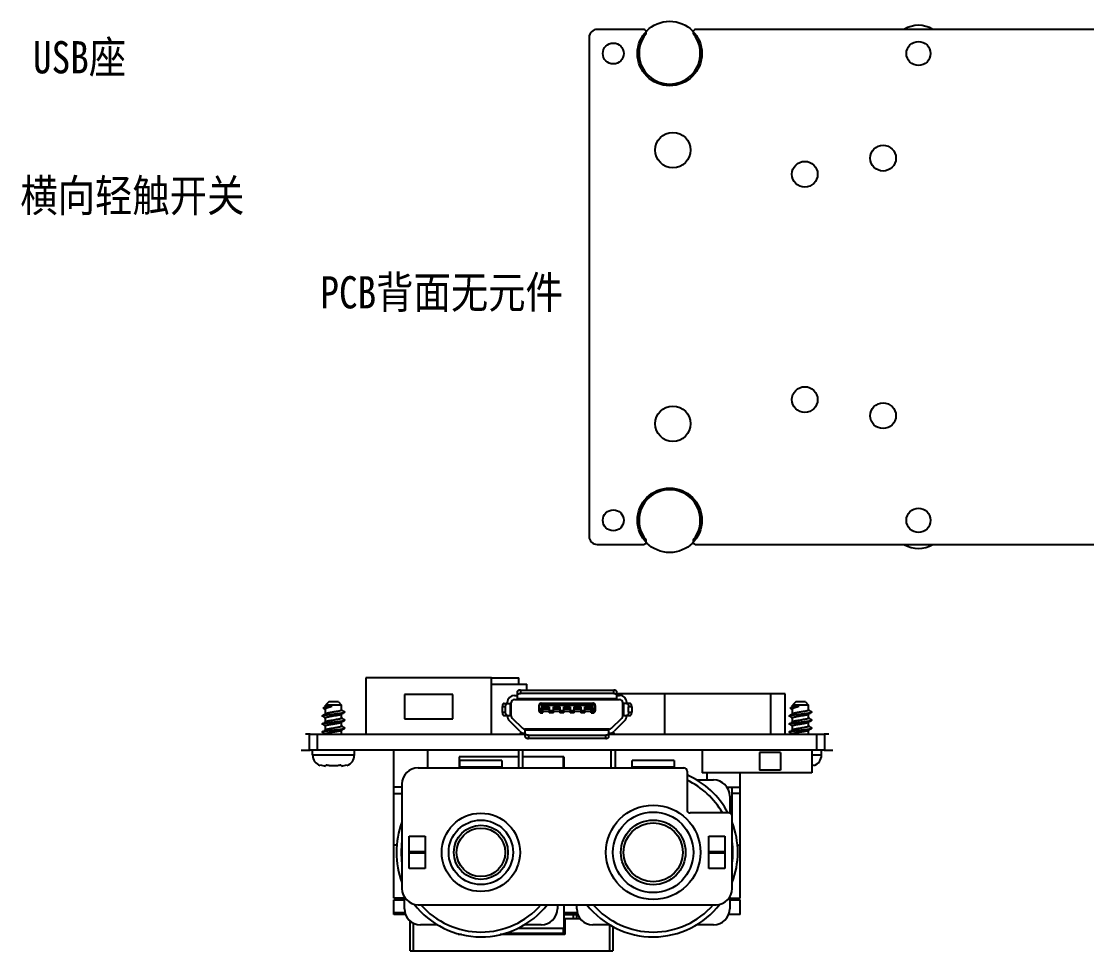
# Model space of a CAD drawing. Extents: x 0 to 297, y 0 to 210.
# Drawn here: x 167.8 to 233.9, y 109.7 to 167.4 of the extents above; entities that cross this region are included whole.
import ezdxf

# ---------------------------------------------------------------- set-up
doc = ezdxf.new("R2010")
doc.units = 0
doc.header["$LTSCALE"] = 16.335
doc.linetypes.add('HIDDEN', pattern=[0.2, 0.1, -0.1])
doc.layers.get('0').update_dxf_attribs({"linetype": 'CONTINUOUS'})
doc.layers.add('02___PRT_ALL_AXES', color=7, linetype='CONTINUOUS')
doc.layers.add('COOL', color=153, linetype='HIDDEN')
doc.styles.get("Standard").update_dxf_attribs({"font": 'txt', "width": 0.85})

msp = doc.modelspace()

# ---------------------------------------------------------------- linework, layer by layer
at = {"color": 7, "linetype": 'CONTINUOUS'}
for p, q in [((206.361, 166.94), (203.51, 166.94)), ((279.861, 166.94), (209.659, 166.94)), ((203.01, 166.44), (203.01, 135.44)), ((203.51, 134.94), (206.361, 134.94)), ((209.659, 134.94), (279.861, 134.94)), ((189.138, 126.664), (189.138, 123.164)), ((196.938, 126.664), (189.138, 126.664)), ((196.938, 123.164), (196.938, 126.664)), ((198.538, 125.769), (198.538, 125.314)), ((198.738, 125.889), (198.738, 125.689)), ((198.738, 125.889), (204.538, 125.889)), ((204.538, 125.689), (204.538, 125.889)), ((204.738, 125.314), (204.738, 125.769)), ((186.838, 125.164), (186.638, 124.964)), ((187.438, 125.164), (186.838, 125.164)), ((187.438, 125.164), (187.638, 124.964)), ((191.538, 125.614), (191.538, 124.114)), ((194.538, 125.614), (191.538, 125.614)), ((194.538, 124.114), (194.538, 125.614)), ((197.733, 125.064), (198.178, 125.064)), ((197.928, 125.064), (197.928, 125.114)), ((198.123, 124.314), (198.123, 125.064)), ((198.178, 124.298), (198.178, 125.114)), ((198.378, 125.564), (198.538, 125.564)), ((198.378, 125.314), (204.898, 125.314)), ((198.538, 125.374), (204.738, 125.374)), ((204.538, 125.689), (198.738, 125.689)), ((200.038, 125.079), (203.238, 125.079)), ((215.188, 125.664), (204.738, 125.664)), ((204.738, 125.564), (204.898, 125.564)), ((205.098, 124.298), (205.098, 125.114)), ((205.543, 125.064), (205.098, 125.064)), ((205.153, 125.064), (205.153, 124.314)), ((205.348, 125.064), (205.348, 125.114)), ((207.688, 125.664), (207.688, 123.164)), ((214.288, 123.164), (214.288, 125.664)), ((215.188, 123.164), (215.188, 125.664)), ((215.838, 125.164), (215.638, 124.964)), ((216.438, 125.164), (215.838, 125.164)), ((216.438, 125.164), (216.638, 124.964)), ((186.641, 124.858), (186.528, 124.793)), ((186.599, 124.389), (186.55, 124.36)), ((186.597, 124.716), (186.638, 124.69)), ((186.656, 124.423), (186.599, 124.389)), ((187.638, 124.964), (186.638, 124.964)), ((187.62, 124.399), (187.679, 124.434)), ((187.643, 124.659), (187.638, 124.662)), ((187.702, 124.624), (187.643, 124.659)), ((187.679, 124.434), (187.728, 124.463)), ((187.752, 124.594), (187.702, 124.624)), ((187.728, 124.463), (187.78, 124.494)), ((187.825, 124.552), (187.752, 124.594)), ((187.78, 124.494), (187.825, 124.521)), ((197.618, 124.864), (197.618, 124.514)), ((197.823, 124.864), (197.618, 124.864)), ((197.618, 124.514), (197.823, 124.514)), ((197.823, 124.514), (197.823, 124.864)), ((199.888, 124.929), (199.888, 124.629)), ((199.895, 124.929), (199.888, 124.929)), ((199.888, 124.629), (199.895, 124.629)), ((199.895, 124.929), (199.895, 124.629)), ((200.043, 124.979), (199.945, 124.979)), ((199.945, 124.579), (199.963, 124.579)), ((200.048, 124.824), (199.983, 124.716)), ((199.983, 124.629), (199.983, 124.716)), ((199.983, 124.629), (200.138, 124.629)), ((200.038, 124.479), (200.138, 124.479)), ((200.048, 124.824), (200.538, 124.824)), ((200.063, 124.824), (200.063, 124.929)), ((203.213, 124.929), (200.063, 124.929)), ((200.076, 124.758), (200.076, 124.629)), ((200.138, 124.758), (200.076, 124.758)), ((200.138, 124.479), (200.138, 124.758)), ((200.138, 124.724), (200.538, 124.724)), ((200.538, 124.574), (200.138, 124.574)), ((200.156, 124.929), (200.156, 124.854)), ((200.156, 124.854), (200.538, 124.854)), ((200.538, 124.854), (200.538, 124.479)), ((200.538, 124.629), (200.788, 124.629)), ((200.788, 124.479), (200.538, 124.479)), ((200.788, 124.479), (200.788, 124.854)), ((200.788, 124.854), (201.188, 124.854)), ((201.188, 124.824), (200.788, 124.824)), ((200.788, 124.724), (201.188, 124.724)), ((201.188, 124.574), (200.788, 124.574)), ((201.188, 124.854), (201.188, 124.479)), ((201.188, 124.629), (201.438, 124.629)), ((201.438, 124.479), (201.188, 124.479)), ((201.438, 124.479), (201.438, 124.854)), ((201.438, 124.854), (201.838, 124.854)), ((201.838, 124.824), (201.438, 124.824)), ((201.438, 124.724), (201.838, 124.724)), ((201.838, 124.574), (201.438, 124.574)), ((201.838, 124.854), (201.838, 124.479)), ((201.838, 124.629), (202.088, 124.629)), ((202.088, 124.479), (201.838, 124.479)), ((202.088, 124.479), (202.088, 124.854)), ((202.088, 124.854), (202.488, 124.854)), ((202.488, 124.824), (202.088, 124.824)), ((202.088, 124.724), (202.488, 124.724)), ((202.488, 124.574), (202.088, 124.574)), ((202.488, 124.854), (202.488, 124.479)), ((202.488, 124.629), (202.738, 124.629)), ((202.738, 124.479), (202.488, 124.479)), ((202.738, 124.479), (202.738, 124.854)), ((202.738, 124.854), (203.12, 124.854)), ((202.738, 124.824), (203.228, 124.824)), ((202.738, 124.724), (203.138, 124.724)), ((203.138, 124.574), (202.738, 124.574)), ((203.12, 124.854), (203.12, 124.929)), ((203.138, 124.479), (203.138, 124.758)), ((203.138, 124.758), (203.2, 124.758)), ((203.138, 124.629), (203.293, 124.629)), ((203.138, 124.479), (203.238, 124.479)), ((203.2, 124.629), (203.2, 124.758)), ((203.213, 124.929), (203.213, 124.824)), ((203.228, 124.824), (203.293, 124.716)), ((203.331, 124.979), (203.233, 124.979)), ((203.293, 124.716), (203.293, 124.629)), ((203.313, 124.579), (203.331, 124.579)), ((203.381, 124.629), (203.381, 124.929)), ((203.388, 124.929), (203.381, 124.929)), ((203.381, 124.629), (203.388, 124.629)), ((203.388, 124.929), (203.388, 124.629)), ((205.454, 124.514), (205.454, 124.864)), ((205.658, 124.864), (205.454, 124.864)), ((205.454, 124.514), (205.658, 124.514)), ((205.658, 124.864), (205.658, 124.514)), ((215.641, 124.858), (215.528, 124.793)), ((215.599, 124.389), (215.55, 124.36)), ((215.597, 124.716), (215.638, 124.69)), ((215.656, 124.423), (215.599, 124.389)), ((216.638, 124.964), (215.638, 124.964)), ((216.62, 124.399), (216.679, 124.434)), ((216.643, 124.659), (216.638, 124.662)), ((216.702, 124.624), (216.643, 124.659)), ((216.679, 124.434), (216.728, 124.463)), ((216.752, 124.594), (216.702, 124.624)), ((216.728, 124.463), (216.78, 124.494)), ((216.825, 124.552), (216.752, 124.594)), ((216.78, 124.494), (216.825, 124.521)), ((186.498, 124.329), (186.451, 124.302)), ((186.451, 124.271), (186.523, 124.228)), ((186.498, 123.829), (186.451, 123.802)), ((186.451, 123.771), (186.523, 123.728)), ((186.55, 124.36), (186.498, 124.329)), ((186.55, 123.86), (186.498, 123.829)), ((186.523, 124.228), (186.574, 124.198)), ((186.523, 123.728), (186.574, 123.698)), ((186.599, 123.889), (186.55, 123.86)), ((186.574, 124.198), (186.634, 124.163)), ((186.656, 123.923), (186.599, 123.889)), ((186.634, 124.163), (186.638, 124.16)), ((187.62, 123.899), (187.679, 123.934)), ((187.643, 124.159), (187.638, 124.162)), ((187.702, 124.124), (187.643, 124.159)), ((187.679, 123.934), (187.728, 123.963)), ((187.752, 124.094), (187.702, 124.124)), ((187.728, 123.963), (187.78, 123.994)), ((187.825, 124.052), (187.752, 124.094)), ((187.78, 123.994), (187.825, 124.021)), ((191.538, 124.114), (194.538, 124.114)), ((197.733, 124.314), (198.178, 124.314)), ((197.928, 124.298), (197.928, 124.314)), ((198.704, 123.344), (198.062, 123.978)), ((198.238, 124.156), (198.88, 123.522)), ((204.397, 123.522), (205.039, 124.156)), ((205.214, 123.978), (204.572, 123.344)), ((205.098, 124.314), (205.543, 124.314)), ((205.348, 124.314), (205.348, 124.298)), ((215.498, 124.329), (215.451, 124.302)), ((215.451, 124.271), (215.523, 124.228)), ((215.498, 123.829), (215.451, 123.802)), ((215.451, 123.771), (215.523, 123.728)), ((215.55, 124.36), (215.498, 124.329)), ((215.55, 123.86), (215.498, 123.829)), ((215.523, 124.228), (215.574, 124.198)), ((215.523, 123.728), (215.574, 123.698)), ((215.599, 123.889), (215.55, 123.86)), ((215.574, 124.198), (215.634, 124.163)), ((215.656, 123.923), (215.599, 123.889)), ((215.634, 124.163), (215.638, 124.16)), ((216.62, 123.899), (216.679, 123.934)), ((216.643, 124.159), (216.638, 124.162)), ((216.702, 124.124), (216.643, 124.159)), ((216.679, 123.934), (216.728, 123.963)), ((216.752, 124.094), (216.702, 124.124)), ((216.728, 123.963), (216.78, 123.994)), ((216.825, 124.052), (216.752, 124.094)), ((216.78, 123.994), (216.825, 124.021)), ((185.638, 122.164), (185.638, 123.164)), ((185.681, 123.164), (199.038, 123.164)), ((186.138, 122.164), (186.138, 123.164)), ((186.498, 123.329), (186.451, 123.302)), ((186.451, 123.271), (186.523, 123.228)), ((186.55, 123.36), (186.498, 123.329)), ((186.523, 123.228), (186.574, 123.198)), ((186.599, 123.389), (186.55, 123.36)), ((186.574, 123.698), (186.634, 123.663)), ((186.574, 123.198), (186.621, 123.17)), ((186.656, 123.423), (186.599, 123.389)), ((186.634, 123.663), (186.638, 123.66)), ((186.663, 123.427), (186.656, 123.423)), ((187.62, 123.399), (187.679, 123.434)), ((187.643, 123.659), (187.638, 123.662)), ((187.702, 123.624), (187.643, 123.659)), ((187.679, 123.434), (187.728, 123.463)), ((187.752, 123.594), (187.702, 123.624)), ((187.728, 123.463), (187.78, 123.494)), ((187.825, 123.552), (187.752, 123.594)), ((187.78, 123.494), (187.825, 123.521)), ((199.005, 123.196), (199.005, 123.214)), ((204.256, 123.464), (199.02, 123.464)), ((199.02, 123.214), (199.038, 123.214)), ((199.038, 123.009), (199.038, 123.464)), ((204.238, 123.404), (199.038, 123.404)), ((199.238, 123.089), (199.238, 122.889)), ((199.238, 123.089), (204.038, 123.089)), ((204.038, 122.889), (204.038, 123.089)), ((204.238, 123.009), (204.238, 123.464)), ((204.238, 123.214), (204.256, 123.214)), ((204.238, 123.164), (217.596, 123.164)), ((204.272, 123.214), (204.272, 123.196)), ((215.498, 123.329), (215.451, 123.302)), ((215.451, 123.271), (215.523, 123.228)), ((215.55, 123.36), (215.498, 123.329)), ((215.523, 123.228), (215.574, 123.198)), ((215.599, 123.389), (215.55, 123.36)), ((215.574, 123.698), (215.634, 123.663)), ((215.574, 123.198), (215.621, 123.17)), ((215.656, 123.423), (215.599, 123.389)), ((215.634, 123.663), (215.638, 123.66)), ((215.663, 123.427), (215.656, 123.423)), ((216.62, 123.399), (216.679, 123.434)), ((216.643, 123.659), (216.638, 123.662)), ((216.702, 123.624), (216.643, 123.659)), ((216.679, 123.434), (216.728, 123.463)), ((216.752, 123.594), (216.702, 123.624)), ((216.728, 123.463), (216.78, 123.494)), ((216.825, 123.552), (216.752, 123.594)), ((216.78, 123.494), (216.825, 123.521)), ((217.138, 122.164), (217.138, 123.164)), ((217.638, 122.164), (217.638, 123.164)), ((204.038, 122.889), (199.238, 122.889)), ((217.596, 122.164), (185.68, 122.164)), ((185.838, 121.864), (185.838, 122.164)), ((185.838, 121.864), (188.438, 121.864)), ((188.438, 121.864), (188.438, 122.164)), ((190.888, 112.964), (190.888, 122.164)), ((192.963, 122.164), (192.963, 121.064)), ((194.938, 121.754), (194.938, 121.064)), ((198.638, 121.754), (194.938, 121.754)), ((194.948, 121.744), (194.948, 121.064)), ((198.638, 121.744), (194.948, 121.744)), ((198.638, 121.064), (198.638, 122.164)), ((198.888, 121.064), (198.888, 122.164)), ((201.438, 121.754), (198.888, 121.754)), ((201.428, 121.744), (198.888, 121.744)), ((201.428, 121.064), (201.428, 121.744)), ((201.438, 121.754), (201.438, 121.064)), ((204.388, 121.064), (204.388, 122.164)), ((204.638, 121.064), (204.638, 122.164)), ((210.038, 122.164), (210.038, 120.764)), ((214.888, 122.014), (213.588, 122.014)), ((213.588, 122.014), (213.588, 120.914)), ((214.888, 122.014), (214.888, 120.914)), ((216.838, 122.164), (216.838, 120.764)), ((216.838, 121.864), (217.438, 121.864)), ((217.438, 121.864), (217.438, 122.164)), ((186.303, 121.205), (186.311, 121.261)), ((186.648, 121.171), (186.661, 121.261)), ((187.615, 121.261), (187.628, 121.171)), ((187.965, 121.261), (187.973, 121.205)), ((192.388, 121.064), (208.888, 121.064)), ((194.988, 121.064), (194.988, 121.514)), ((197.588, 121.514), (194.988, 121.514)), ((197.588, 121.114), (194.988, 121.114)), ((197.588, 121.514), (197.588, 121.064)), ((205.688, 121.064), (205.688, 121.514)), ((208.288, 121.514), (205.688, 121.514)), ((208.288, 121.114), (205.688, 121.114)), ((208.288, 121.514), (208.288, 121.064)), ((216.965, 121.261), (216.973, 121.205)), ((209.088, 120.864), (209.088, 118.464)), ((216.838, 120.764), (210.038, 120.764)), ((210.313, 120.764), (210.313, 120.314)), ((212.388, 112.964), (212.388, 120.764)), ((214.888, 120.914), (213.588, 120.914)), ((191.388, 119.864), (190.888, 119.864)), ((191.388, 120.064), (191.388, 113.564)), ((209.689, 120.314), (210.738, 120.314)), ((211.573, 119.864), (212.388, 119.864)), ((211.888, 113.564), (211.888, 119.864)), ((190.888, 119.464), (191.388, 119.464)), ((211.738, 119.314), (211.738, 118.258)), ((212.388, 119.464), (211.888, 119.464)), ((211.688, 118.264), (209.288, 118.264)), ((191.838, 114.814), (191.838, 116.814)), ((191.838, 116.814), (192.838, 116.814)), ((192.838, 116.814), (192.838, 114.814)), ((210.438, 116.814), (211.438, 116.814)), ((210.438, 114.814), (210.438, 116.814)), ((211.438, 116.814), (211.438, 114.814)), ((191.06, 116.264), (190.888, 116.264)), ((191.838, 115.861), (192.838, 115.861)), ((210.438, 115.861), (211.438, 115.861)), ((212.217, 116.264), (212.388, 116.264)), ((192.838, 115.768), (191.838, 115.768)), ((211.438, 115.768), (210.438, 115.768)), ((192.838, 114.814), (191.838, 114.814)), ((211.438, 114.814), (210.438, 114.814)), ((191.538, 112.964), (190.888, 112.964)), ((190.888, 111.964), (190.888, 112.864)), ((190.888, 112.864), (191.538, 112.864)), ((191.538, 112.314), (191.538, 113.039)), ((192.388, 112.564), (210.888, 112.564)), ((201.038, 112.564), (201.038, 112.314)), ((201.438, 112.564), (201.438, 111.095)), ((202.238, 112.314), (202.238, 112.564)), ((211.738, 113.039), (211.738, 112.314)), ((211.738, 112.964), (212.388, 112.964)), ((211.738, 112.864), (212.388, 112.864)), ((212.388, 111.964), (212.388, 112.864)), ((191.57, 112.064), (190.888, 112.064)), ((191.602, 111.964), (190.888, 111.964)), ((202.27, 112.064), (201.438, 112.064)), ((201.438, 111.964), (202.302, 111.964)), ((202.017, 111.964), (202.017, 111.704)), ((202.217, 111.964), (202.217, 111.704)), ((212.388, 111.964), (211.674, 111.964)), ((191.888, 109.705), (191.888, 111.555)), ((192.088, 111.422), (192.088, 109.705)), ((193.588, 111.314), (192.538, 111.314)), ((200.038, 111.314), (198.989, 111.314)), ((201.438, 111.704), (202.446, 111.704)), ((201.493, 111.704), (201.493, 110.704)), ((204.288, 111.314), (203.238, 111.314)), ((204.288, 109.705), (204.288, 111.314)), ((204.488, 111.2), (204.488, 109.705)), ((210.738, 111.314), (209.689, 111.314)), ((194.883, 110.704), (194.883, 110.758)), ((195.085, 110.704), (194.883, 110.704)), ((201.493, 110.704), (197.492, 110.704)), ((197.853, 110.804), (201.428, 110.804)), ((198.584, 111.095), (201.438, 111.095)), ((201.428, 110.804), (201.428, 111.095)), ((191.888, 109.705), (204.488, 109.705))]:
    msp.add_line(p, q, dxfattribs=at)
at = {"color": 5, "linetype": 'CONTINUOUS'}
for p, q in [((185.681, 123.164), (185.388, 123.164)), ((217.888, 123.164), (217.596, 123.164)), ((185.138, 122.164), (185.68, 122.164)), ((217.596, 122.164), (218.138, 122.164))]:
    msp.add_line(p, q, dxfattribs=at)
at = {"color": 7, "linetype": 'CONTINUOUS'}
for points in [[(186.526, 124.76), (186.571, 124.732), (186.597, 124.716)], [(215.526, 124.76), (215.571, 124.732), (215.597, 124.716)]]:
    msp.add_lwpolyline(points, dxfattribs=at)
at = {"color": 5, "linetype": 'CONTINUOUS'}
for centre in [(208.01, 165.44), (208.01, 136.44)]:
    msp.add_circle(centre, 2, dxfattribs=at)
at = {"color": 7, "linetype": 'CONTINUOUS'}
for centre, radius in [((204.51, 165.44), 0.65), ((223.46, 165.44), 0.75), ((208.21, 159.44), 1.1), ((221.26, 158.94), 0.8), ((216.4, 157.94), 0.8), ((216.4, 143.94), 0.8), ((221.26, 142.94), 0.8), ((208.21, 142.44), 1.1), ((204.51, 136.44), 0.65), ((223.46, 136.44), 0.75), ((206.988, 115.814), 2.933), ((196.288, 115.814), 2.433), ((196.288, 115.814), 2), ((206.988, 115.814), 2.5), ((206.988, 115.814), 2.009), ((196.288, 115.814), 1.682), ((196.288, 115.814), 1.509), ((206.988, 115.814), 1.836)]:
    msp.add_circle(centre, radius, dxfattribs=at)
for centre, radius, start, end in [((203.51, 166.44), 0.5, 90, 180), ((206.361, 166.74), 0.2, 321.75338, 90), ((209.659, 166.74), 0.2, 90, 218.24662), ((208.01, 165.44), 1.9, 141.75338, 38.24662), ((208.01, 136.44), 1.9, 321.75338, 218.24662), ((203.51, 135.44), 0.5, 180, 270), ((206.361, 135.14), 0.2, 270, 38.24662), ((209.659, 135.14), 0.2, 141.75338, 270), ((198.378, 125.114), 0.45, 90, 180), ((198.378, 125.114), 0.2, 90, 180), ((200.038, 124.929), 0.15, 90, 180), ((203.238, 124.929), 0.15, 0, 90), ((204.898, 125.114), 0.45, 0, 90), ((204.898, 125.114), 0.2, 0, 90), ((200.038, 124.629), 0.15, 180, 270), ((199.945, 124.629), 0.05, 180, 270), ((199.945, 124.929), 0.05, 93.41561, 152.10087), ((199.945, 124.93), 0.0496, 90.00303, 93.4339), ((203.238, 124.629), 0.15, 270, 360), ((203.331, 124.929), 0.05, 0, 90), ((203.331, 124.629), 0.0496, 270.00303, 273.4339), ((203.331, 124.629), 0.05, 273.41561, 332.10087), ((198.378, 124.298), 0.45, 180, 225.37944), ((198.378, 124.298), 0.2, 180, 225.37944), ((204.898, 124.298), 0.2, 314.62056, 360), ((204.898, 124.298), 0.45, 314.62056, 360), ((199.188, 122.914), 0.55, 137.80893, 152.95896), ((199.02, 123.664), 0.45, 225.37944, 270), ((199.02, 123.664), 0.2, 225.37943, 270), ((199.088, 123.014), 0.2, 104.47545, 131.384), ((204.188, 123.014), 0.2, 48.616, 75.52454), ((204.256, 123.664), 0.2, 270, 314.62057), ((204.256, 123.664), 0.45, 270, 314.62056), ((204.088, 122.914), 0.55, 27.04104, 42.19107), ((186.538, 121.864), 0.7, 180, 250.37047), ((187.738, 121.864), 0.7, 289.62953, 360), ((216.738, 121.864), 0.7, 289.62953, 360), ((192.388, 120.064), 1, 90, 180), ((208.888, 120.864), 0.2, 0, 90), ((206.988, 115.814), 5.25, 27.8299, 66.4188), ((206.988, 115.814), 4.95, 29.68498, 64.88188), ((210.738, 119.314), 1, 0, 90), ((209.288, 118.464), 0.2, 180, 270), ((211.688, 118.064), 0.2, 0, 90), ((196.288, 115.814), 5.25, 159.01299, 200.98701), ((206.988, 115.814), 5.25, 339.01299, 20.98701), ((196.288, 115.814), 4.95, 171.99957, 188.00043), ((206.988, 115.814), 4.95, 351.99957, 8.00043), ((192.388, 113.564), 1, 180, 270), ((210.888, 113.564), 1, 270, 360), ((196.288, 115.814), 5.25, 217.8349, 321.73428), ((196.288, 115.814), 4.95, 221.06389, 318.93612), ((206.988, 115.814), 5.25, 218.26572, 322.1651), ((206.988, 115.814), 4.95, 221.06389, 318.93612), ((192.538, 112.314), 1, 180, 270), ((200.038, 112.314), 1, 270, 360), ((203.238, 112.314), 1, 180, 270), ((210.738, 112.314), 1, 270, 360)]:
    msp.add_arc(centre, radius, start, end, dxfattribs=at)
at = {"color": 5, "linetype": 'CONTINUOUS'}
for centre, start, end in [((223.46, 165.44), 59.00383, 120.99617), ((223.46, 136.44), 239.00383, 300.99617)]:
    msp.add_arc(centre, 1.75, start, end, dxfattribs=at)
at = {"color": 7, "linetype": 'CONTINUOUS'}
for centre, major_axis, ratio, start_param, end_param in [((200.076, 124.691), (0.1, 0), 0.666667, 1.570796, 2.761086), ((200.156, 124.754), (0, 0.1), 1, 0.744609, 0.795399), ((200.156, 124.754), (0.1, 0), 1, 1.570796, 2.315406), ((203.12, 124.754), (0, 0.1), 1, -0.795399, 0), ((203.2, 124.691), (0.1, 0), 0.666667, 0.380506, 1.570796)]:
    msp.add_ellipse(centre, major_axis=major_axis, ratio=ratio, start_param=start_param, end_param=end_param, dxfattribs=at)
for points, knots in [([(198.738, 125.889), (198.713, 125.889), (198.663, 125.884), (198.607, 125.863), (198.572, 125.838), (198.553, 125.817), (198.541, 125.794), (198.538, 125.777), (198.538, 125.769)], [0, 0, 0, 0, 0.302859, 0.577479, 0.69853, 0.807674, 0.906819, 1, 1, 1, 1]), ([(204.738, 125.769), (204.738, 125.777), (204.735, 125.794), (204.723, 125.817), (204.704, 125.838), (204.669, 125.863), (204.613, 125.884), (204.564, 125.889), (204.538, 125.889)], [0, 0, 0, 0, 0.093181, 0.192326, 0.30147, 0.422521, 0.697141, 1, 1, 1, 1]), ([(197.733, 125.064), (197.726, 125.064), (197.71, 125.062), (197.688, 125.05), (197.668, 125.031), (197.644, 124.995), (197.624, 124.939), (197.618, 124.89), (197.618, 124.864)], [0, 0, 0, 0, 0.090663, 0.187859, 0.295933, 0.416831, 0.693436, 1, 1, 1, 1]), ([(197.823, 124.864), (197.823, 124.89), (197.828, 124.939), (197.848, 124.995), (197.872, 125.031), (197.892, 125.05), (197.914, 125.062), (197.93, 125.064), (197.938, 125.064)], [0, 0, 0, 0, 0.306564, 0.583169, 0.704067, 0.812141, 0.909337, 1, 1, 1, 1]), ([(198.538, 125.569), (198.538, 125.577), (198.541, 125.594), (198.553, 125.617), (198.572, 125.638), (198.607, 125.663), (198.663, 125.684), (198.713, 125.689), (198.738, 125.689)], [0, 0, 0, 0, 0.093181, 0.192326, 0.30147, 0.422521, 0.697141, 1, 1, 1, 1]), ([(200.038, 125.079), (200.027, 125.079), (200.002, 125.074), (199.97, 125.052), (199.95, 125.018), (199.945, 124.992), (199.945, 124.979)], [0, 0, 0, 0, 0.231772, 0.487899, 0.751676, 1, 1, 1, 1]), ([(200.043, 124.979), (200.043, 124.998), (200.052, 125.035), (200.08, 125.062), (200.097, 125.07)], [0, 0, 0, 0, 0.492878, 1, 1, 1, 1]), ([(200.097, 125.07), (200.1, 125.072), (200.112, 125.077), (200.126, 125.079), (200.136, 125.079)], [0, 0, 0, 0, 0.263759, 1, 1, 1, 1]), ([(200.156, 124.929), (200.156, 124.949), (200.155, 124.984), (200.152, 125.026), (200.147, 125.053), (200.145, 125.065), (200.142, 125.073), (200.14, 125.077), (200.138, 125.079), (200.136, 125.079)], [0, 0, 0, 0, 0.373709, 0.691668, 0.814614, 0.907638, 0.942046, 0.968393, 1, 1, 1, 1]), ([(203.14, 125.079), (203.139, 125.079), (203.136, 125.077), (203.134, 125.073), (203.132, 125.065), (203.129, 125.053), (203.125, 125.026), (203.121, 124.984), (203.12, 124.949), (203.12, 124.929)], [0, 0, 0, 0, 0.031607, 0.057954, 0.092362, 0.185386, 0.308332, 0.626291, 1, 1, 1, 1]), ([(203.14, 125.079), (203.152, 125.079), (203.177, 125.074), (203.208, 125.052), (203.229, 125.018), (203.233, 124.992), (203.233, 124.979)], [0, 0, 0, 0, 0.231772, 0.487899, 0.751676, 1, 1, 1, 1]), ([(203.331, 124.979), (203.331, 124.992), (203.327, 125.018), (203.306, 125.052), (203.275, 125.074), (203.25, 125.079), (203.238, 125.079)], [0, 0, 0, 0, 0.248324, 0.512101, 0.768228, 1, 1, 1, 1]), ([(204.538, 125.689), (204.564, 125.689), (204.613, 125.684), (204.669, 125.663), (204.704, 125.638), (204.723, 125.617), (204.735, 125.594), (204.738, 125.577), (204.738, 125.569)], [0, 0, 0, 0, 0.302859, 0.577479, 0.69853, 0.807674, 0.906819, 1, 1, 1, 1]), ([(205.339, 125.064), (205.346, 125.064), (205.362, 125.062), (205.384, 125.05), (205.404, 125.031), (205.428, 124.995), (205.448, 124.939), (205.454, 124.89), (205.454, 124.864)], [0, 0, 0, 0, 0.090663, 0.187859, 0.295933, 0.416831, 0.693436, 1, 1, 1, 1]), ([(205.658, 124.864), (205.658, 124.89), (205.653, 124.939), (205.633, 124.995), (205.608, 125.031), (205.589, 125.05), (205.566, 125.062), (205.551, 125.064), (205.543, 125.064)], [0, 0, 0, 0, 0.306564, 0.583169, 0.704067, 0.812141, 0.909337, 1, 1, 1, 1]), ([(186.451, 124.302), (186.456, 124.304), (186.467, 124.309), (186.486, 124.316), (186.51, 124.323), (186.539, 124.329), (186.572, 124.336), (186.624, 124.346), (186.716, 124.36), (186.853, 124.378), (187.021, 124.398), (187.197, 124.418), (187.369, 124.438), (187.505, 124.455), (187.603, 124.469), (187.666, 124.479), (187.72, 124.489), (187.765, 124.499), (187.795, 124.508), (187.814, 124.515), (187.822, 124.519), (187.825, 124.521)], [0, 0, 0, 0, 0.011281, 0.025855, 0.043732, 0.06484, 0.089059, 0.116235, 0.178695, 0.289212, 0.413487, 0.543416, 0.670506, 0.786462, 0.837869, 0.883767, 0.923432, 0.956267, 0.981842, 0.991842, 1, 1, 1, 1]), ([(186.526, 124.76), (186.524, 124.761), (186.52, 124.763), (186.516, 124.767), (186.513, 124.772), (186.513, 124.776), (186.514, 124.781), (186.517, 124.785), (186.522, 124.789), (186.526, 124.792), (186.528, 124.793)], [0, 0, 0, 0, 0.155951, 0.283295, 0.387783, 0.480137, 0.575727, 0.688882, 0.828669, 1, 1, 1, 1]), ([(186.528, 124.793), (186.532, 124.795), (186.541, 124.799), (186.557, 124.805), (186.575, 124.811), (186.607, 124.82), (186.654, 124.831), (186.718, 124.844), (186.793, 124.856), (186.875, 124.87), (186.963, 124.883), (187.023, 124.893), (187.054, 124.898)], [0, 0, 0, 0, 0.025, 0.055855, 0.092636, 0.135284, 0.2376, 0.36102, 0.502856, 0.659609, 0.826987, 1, 1, 1, 1]), ([(186.638, 124.717), (186.638, 124.721), (186.64, 124.729), (186.646, 124.74), (186.656, 124.752), (186.669, 124.763), (186.686, 124.774), (186.706, 124.785), (186.73, 124.797), (186.767, 124.812), (186.821, 124.831), (186.892, 124.853), (186.971, 124.876), (187.026, 124.89), (187.054, 124.898)], [0, 0, 0, 0, 0.024548, 0.051693, 0.083339, 0.120596, 0.164015, 0.213786, 0.269881, 0.332105, 0.473658, 0.635124, 0.812219, 1, 1, 1, 1]), ([(187.054, 124.898), (187.028, 124.896), (186.977, 124.893), (186.903, 124.888), (186.836, 124.883), (186.776, 124.878), (186.733, 124.874), (186.703, 124.871), (186.684, 124.868), (186.669, 124.866), (186.657, 124.864), (186.648, 124.861), (186.643, 124.859), (186.641, 124.858)], [0, 0, 0, 0, 0.189152, 0.368078, 0.532064, 0.676875, 0.798749, 0.850092, 0.894587, 0.931977, 0.962053, 0.984707, 1, 1, 1, 1]), ([(187.138, 124.527), (187.085, 124.518), (187.007, 124.506), (186.906, 124.488), (186.838, 124.476), (186.778, 124.463), (186.727, 124.45), (186.692, 124.439), (186.669, 124.43), (186.66, 124.425), (186.656, 124.423)], [0, 0, 0, 0, 0.327609, 0.480838, 0.62175, 0.746776, 0.852891, 0.937733, 0.971716, 1, 1, 1, 1]), ([(187.638, 124.652), (187.638, 124.65), (187.638, 124.647), (187.636, 124.643), (187.633, 124.64), (187.627, 124.634), (187.616, 124.627), (187.599, 124.62), (187.578, 124.612), (187.553, 124.604), (187.524, 124.596), (187.478, 124.586), (187.413, 124.572), (187.327, 124.557), (187.235, 124.542), (187.171, 124.532), (187.138, 124.527)], [0, 0, 0, 0, 0.007551, 0.015772, 0.025185, 0.036134, 0.063369, 0.098294, 0.141063, 0.191508, 0.249308, 0.313999, 0.46179, 0.629614, 0.811278, 1, 1, 1, 1]), ([(187.138, 124.296), (187.192, 124.304), (187.27, 124.317), (187.371, 124.334), (187.439, 124.347), (187.499, 124.359), (187.549, 124.372), (187.585, 124.383), (187.607, 124.392), (187.616, 124.397), (187.62, 124.399)], [0, 0, 0, 0, 0.327606, 0.480836, 0.62175, 0.74678, 0.852896, 0.937735, 0.971716, 1, 1, 1, 1]), ([(187.825, 124.521), (187.827, 124.522), (187.831, 124.524), (187.835, 124.528), (187.838, 124.532), (187.839, 124.536), (187.838, 124.54), (187.835, 124.544), (187.831, 124.548), (187.827, 124.55), (187.825, 124.552)], [0, 0, 0, 0, 0.164076, 0.297779, 0.40644, 0.499999, 0.593558, 0.70222, 0.835924, 1, 1, 1, 1]), ([(197.618, 124.514), (197.618, 124.489), (197.624, 124.44), (197.644, 124.383), (197.668, 124.348), (197.688, 124.329), (197.71, 124.317), (197.726, 124.314), (197.733, 124.314)], [0, 0, 0, 0, 0.306564, 0.583169, 0.704067, 0.812141, 0.909337, 1, 1, 1, 1]), ([(197.938, 124.314), (197.93, 124.314), (197.914, 124.317), (197.892, 124.329), (197.872, 124.348), (197.848, 124.383), (197.828, 124.44), (197.823, 124.489), (197.823, 124.514)], [0, 0, 0, 0, 0.090663, 0.187859, 0.295933, 0.416831, 0.693436, 1, 1, 1, 1]), ([(199.945, 124.579), (199.945, 124.567), (199.95, 124.541), (199.97, 124.507), (200.002, 124.485), (200.027, 124.479), (200.038, 124.479)], [0, 0, 0, 0, 0.248324, 0.512101, 0.768228, 1, 1, 1, 1]), ([(199.983, 124.629), (199.983, 124.623), (199.982, 124.611), (199.978, 124.594), (199.97, 124.579), (199.963, 124.579)], [0, 0, 0, 0, 0.340671, 0.638674, 1, 1, 1, 1]), ([(199.982, 124.519), (199.975, 124.528), (199.966, 124.548), (199.963, 124.569), (199.963, 124.579)], [0, 0, 0, 0, 0.515874, 1, 1, 1, 1]), ([(200.056, 124.479), (200.042, 124.479), (200.013, 124.487), (199.99, 124.507), (199.982, 124.519)], [0, 0, 0, 0, 0.474055, 1, 1, 1, 1]), ([(200.043, 124.979), (200.05, 124.979), (200.058, 124.965), (200.062, 124.948), (200.063, 124.936), (200.063, 124.929)], [0, 0, 0, 0, 0.361326, 0.659329, 1, 1, 1, 1]), ([(200.056, 124.479), (200.057, 124.479), (200.061, 124.483), (200.062, 124.486), (200.063, 124.489)], [0, 0, 0, 0, 0.354737, 1, 1, 1, 1]), ([(200.063, 124.489), (200.063, 124.489), (200.064, 124.493), (200.065, 124.497), (200.066, 124.5)], [0, 0, 0, 0, 0.217935, 1, 1, 1, 1]), ([(200.066, 124.5), (200.068, 124.508), (200.071, 124.526), (200.075, 124.569), (200.076, 124.604), (200.076, 124.629)], [0, 0, 0, 0, 0.185614, 0.425053, 1, 1, 1, 1]), ([(203.2, 124.629), (203.2, 124.61), (203.201, 124.575), (203.205, 124.533), (203.209, 124.506), (203.212, 124.494), (203.214, 124.486), (203.216, 124.482), (203.219, 124.479), (203.22, 124.479)], [0, 0, 0, 0, 0.373709, 0.691668, 0.814614, 0.907638, 0.942046, 0.968393, 1, 1, 1, 1]), ([(203.213, 124.929), (203.213, 124.936), (203.214, 124.948), (203.218, 124.965), (203.227, 124.979), (203.233, 124.979)], [0, 0, 0, 0, 0.340671, 0.638674, 1, 1, 1, 1]), ([(203.296, 124.522), (203.288, 124.509), (203.265, 124.487), (203.235, 124.479), (203.22, 124.479)], [0, 0, 0, 0, 0.525998, 1, 1, 1, 1]), ([(203.238, 124.479), (203.25, 124.479), (203.275, 124.485), (203.306, 124.507), (203.327, 124.541), (203.331, 124.567), (203.331, 124.579)], [0, 0, 0, 0, 0.231772, 0.487899, 0.751676, 1, 1, 1, 1]), ([(203.313, 124.579), (203.307, 124.579), (203.298, 124.594), (203.294, 124.611), (203.293, 124.623), (203.293, 124.629)], [0, 0, 0, 0, 0.361326, 0.659329, 1, 1, 1, 1]), ([(203.313, 124.579), (203.313, 124.57), (203.311, 124.549), (203.302, 124.53), (203.296, 124.522)], [0, 0, 0, 0, 0.48414, 1, 1, 1, 1]), ([(205.454, 124.514), (205.454, 124.489), (205.448, 124.44), (205.428, 124.383), (205.404, 124.348), (205.384, 124.329), (205.362, 124.317), (205.346, 124.314), (205.339, 124.314)], [0, 0, 0, 0, 0.306564, 0.583169, 0.704067, 0.812141, 0.909337, 1, 1, 1, 1]), ([(205.543, 124.314), (205.551, 124.314), (205.566, 124.317), (205.589, 124.329), (205.608, 124.348), (205.633, 124.383), (205.653, 124.44), (205.658, 124.489), (205.658, 124.514)], [0, 0, 0, 0, 0.090663, 0.187859, 0.295933, 0.416831, 0.693436, 1, 1, 1, 1]), ([(215.451, 124.302), (215.456, 124.304), (215.467, 124.309), (215.486, 124.316), (215.51, 124.323), (215.539, 124.329), (215.572, 124.336), (215.624, 124.346), (215.716, 124.36), (215.853, 124.378), (216.021, 124.398), (216.197, 124.418), (216.369, 124.438), (216.505, 124.455), (216.603, 124.469), (216.666, 124.479), (216.72, 124.489), (216.765, 124.499), (216.795, 124.508), (216.814, 124.515), (216.822, 124.519), (216.825, 124.521)], [0, 0, 0, 0, 0.011281, 0.025855, 0.043732, 0.06484, 0.089059, 0.116235, 0.178695, 0.289212, 0.413487, 0.543416, 0.670506, 0.786462, 0.837869, 0.883767, 0.923432, 0.956267, 0.981842, 0.991842, 1, 1, 1, 1]), ([(215.526, 124.76), (215.524, 124.761), (215.52, 124.763), (215.516, 124.767), (215.513, 124.772), (215.513, 124.776), (215.514, 124.781), (215.517, 124.785), (215.522, 124.789), (215.526, 124.792), (215.528, 124.793)], [0, 0, 0, 0, 0.155951, 0.283295, 0.387783, 0.480137, 0.575727, 0.688882, 0.828669, 1, 1, 1, 1]), ([(215.528, 124.793), (215.532, 124.795), (215.541, 124.799), (215.557, 124.805), (215.575, 124.811), (215.607, 124.82), (215.654, 124.831), (215.718, 124.844), (215.793, 124.856), (215.875, 124.87), (215.963, 124.883), (216.023, 124.893), (216.054, 124.898)], [0, 0, 0, 0, 0.025, 0.055855, 0.092636, 0.135284, 0.2376, 0.36102, 0.502856, 0.659609, 0.826987, 1, 1, 1, 1]), ([(215.638, 124.717), (215.638, 124.721), (215.64, 124.729), (215.646, 124.74), (215.656, 124.752), (215.669, 124.763), (215.686, 124.774), (215.706, 124.785), (215.73, 124.797), (215.767, 124.812), (215.821, 124.831), (215.892, 124.853), (215.971, 124.876), (216.026, 124.89), (216.054, 124.898)], [0, 0, 0, 0, 0.024548, 0.051693, 0.083339, 0.120596, 0.164015, 0.213786, 0.269881, 0.332105, 0.473658, 0.635124, 0.812219, 1, 1, 1, 1]), ([(216.054, 124.898), (216.028, 124.896), (215.977, 124.893), (215.903, 124.888), (215.836, 124.883), (215.776, 124.878), (215.733, 124.874), (215.703, 124.871), (215.684, 124.868), (215.669, 124.866), (215.657, 124.864), (215.648, 124.861), (215.643, 124.859), (215.641, 124.858)], [0, 0, 0, 0, 0.189152, 0.368078, 0.532064, 0.676875, 0.798749, 0.850092, 0.894587, 0.931977, 0.962053, 0.984707, 1, 1, 1, 1]), ([(216.138, 124.527), (216.085, 124.518), (216.007, 124.506), (215.906, 124.488), (215.838, 124.476), (215.778, 124.463), (215.727, 124.45), (215.692, 124.439), (215.669, 124.43), (215.66, 124.425), (215.656, 124.423)], [0, 0, 0, 0, 0.327609, 0.480838, 0.62175, 0.746776, 0.852891, 0.937733, 0.971716, 1, 1, 1, 1]), ([(216.638, 124.652), (216.638, 124.65), (216.638, 124.647), (216.636, 124.643), (216.633, 124.64), (216.627, 124.634), (216.616, 124.627), (216.599, 124.62), (216.578, 124.612), (216.553, 124.604), (216.524, 124.596), (216.478, 124.586), (216.413, 124.572), (216.327, 124.557), (216.235, 124.542), (216.171, 124.532), (216.138, 124.527)], [0, 0, 0, 0, 0.007551, 0.015772, 0.025185, 0.036134, 0.063369, 0.098294, 0.141063, 0.191508, 0.249308, 0.313999, 0.46179, 0.629614, 0.811278, 1, 1, 1, 1]), ([(216.138, 124.296), (216.192, 124.304), (216.27, 124.317), (216.371, 124.334), (216.439, 124.347), (216.499, 124.359), (216.549, 124.372), (216.585, 124.383), (216.607, 124.392), (216.616, 124.397), (216.62, 124.399)], [0, 0, 0, 0, 0.327606, 0.480836, 0.62175, 0.74678, 0.852896, 0.937735, 0.971716, 1, 1, 1, 1]), ([(216.825, 124.521), (216.827, 124.522), (216.831, 124.524), (216.835, 124.528), (216.838, 124.532), (216.839, 124.536), (216.838, 124.54), (216.835, 124.544), (216.831, 124.548), (216.827, 124.55), (216.825, 124.552)], [0, 0, 0, 0, 0.164076, 0.297779, 0.40644, 0.499999, 0.593558, 0.70222, 0.835924, 1, 1, 1, 1]), ([(186.451, 124.271), (186.449, 124.272), (186.446, 124.274), (186.442, 124.278), (186.439, 124.282), (186.438, 124.286), (186.439, 124.29), (186.442, 124.294), (186.446, 124.298), (186.449, 124.3), (186.451, 124.302)], [0, 0, 0, 0, 0.164103, 0.297799, 0.406444, 0.500002, 0.593553, 0.702221, 0.835941, 1, 1, 1, 1]), ([(186.451, 123.771), (186.449, 123.772), (186.446, 123.774), (186.442, 123.778), (186.439, 123.782), (186.438, 123.786), (186.439, 123.79), (186.442, 123.794), (186.446, 123.798), (186.449, 123.8), (186.451, 123.802)], [0, 0, 0, 0, 0.1641, 0.297831, 0.406456, 0.5, 0.59354, 0.702179, 0.83592, 1, 1, 1, 1]), ([(186.451, 123.802), (186.456, 123.804), (186.467, 123.809), (186.486, 123.816), (186.51, 123.823), (186.551, 123.832), (186.613, 123.844), (186.698, 123.857), (186.796, 123.871), (186.904, 123.884), (187.02, 123.898), (187.138, 123.911), (187.257, 123.925), (187.372, 123.938), (187.48, 123.951), (187.579, 123.965), (187.664, 123.978), (187.725, 123.99), (187.766, 124), (187.79, 124.006), (187.81, 124.013), (187.82, 124.018), (187.825, 124.021)], [0, 0, 0, 0, 0.011279, 0.025855, 0.043731, 0.06484, 0.116232, 0.178692, 0.250465, 0.329493, 0.413486, 0.5, 0.586514, 0.670507, 0.749535, 0.821309, 0.883769, 0.935161, 0.956269, 0.974146, 0.988721, 1, 1, 1, 1]), ([(186.638, 124.171), (186.638, 124.172), (186.639, 124.175), (186.641, 124.179), (186.644, 124.183), (186.65, 124.188), (186.661, 124.195), (186.677, 124.203), (186.698, 124.21), (186.724, 124.218), (186.753, 124.226), (186.799, 124.237), (186.864, 124.25), (186.949, 124.265), (187.042, 124.28), (187.106, 124.29), (187.138, 124.296)], [0, 0, 0, 0, 0.00755, 0.015771, 0.025182, 0.03613, 0.063362, 0.098285, 0.141055, 0.191499, 0.249299, 0.313988, 0.461777, 0.629602, 0.811273, 1, 1, 1, 1]), ([(186.638, 123.671), (186.638, 123.672), (186.639, 123.675), (186.641, 123.679), (186.644, 123.683), (186.65, 123.688), (186.661, 123.695), (186.677, 123.703), (186.698, 123.71), (186.724, 123.718), (186.753, 123.726), (186.799, 123.737), (186.864, 123.75), (186.949, 123.765), (187.042, 123.78), (187.106, 123.79), (187.138, 123.796)], [0, 0, 0, 0, 0.007551, 0.015772, 0.025185, 0.036135, 0.063369, 0.098295, 0.141064, 0.191509, 0.249311, 0.314002, 0.461794, 0.629618, 0.811279, 1, 1, 1, 1]), ([(187.138, 124.027), (187.085, 124.018), (187.007, 124.006), (186.906, 123.988), (186.838, 123.976), (186.778, 123.963), (186.727, 123.95), (186.692, 123.939), (186.669, 123.93), (186.66, 123.925), (186.656, 123.923)], [0, 0, 0, 0, 0.327605, 0.480834, 0.621748, 0.746779, 0.852896, 0.937735, 0.971716, 1, 1, 1, 1]), ([(187.638, 124.152), (187.638, 124.15), (187.638, 124.147), (187.636, 124.143), (187.633, 124.14), (187.627, 124.134), (187.616, 124.127), (187.599, 124.12), (187.578, 124.112), (187.553, 124.104), (187.524, 124.096), (187.478, 124.086), (187.413, 124.072), (187.327, 124.057), (187.235, 124.042), (187.171, 124.032), (187.138, 124.027)], [0, 0, 0, 0, 0.00755, 0.01577, 0.025181, 0.03613, 0.063361, 0.098284, 0.141054, 0.191499, 0.2493, 0.31399, 0.461779, 0.629603, 0.811273, 1, 1, 1, 1]), ([(187.138, 123.796), (187.192, 123.804), (187.27, 123.817), (187.371, 123.834), (187.439, 123.847), (187.499, 123.859), (187.549, 123.872), (187.585, 123.883), (187.607, 123.892), (187.616, 123.897), (187.62, 123.899)], [0, 0, 0, 0, 0.327607, 0.480836, 0.621746, 0.746773, 0.85289, 0.937732, 0.971716, 1, 1, 1, 1]), ([(187.825, 124.021), (187.827, 124.022), (187.831, 124.024), (187.835, 124.028), (187.838, 124.032), (187.839, 124.036), (187.838, 124.04), (187.835, 124.044), (187.831, 124.048), (187.827, 124.05), (187.825, 124.052)], [0, 0, 0, 0, 0.164112, 0.29782, 0.40645, 0.500001, 0.593543, 0.702203, 0.835937, 1, 1, 1, 1]), ([(215.451, 124.271), (215.449, 124.272), (215.446, 124.274), (215.442, 124.278), (215.439, 124.282), (215.438, 124.286), (215.439, 124.29), (215.442, 124.294), (215.446, 124.298), (215.449, 124.3), (215.451, 124.302)], [0, 0, 0, 0, 0.164103, 0.297799, 0.406444, 0.500002, 0.593553, 0.702221, 0.835941, 1, 1, 1, 1]), ([(215.451, 123.771), (215.449, 123.772), (215.446, 123.774), (215.442, 123.778), (215.439, 123.782), (215.438, 123.786), (215.439, 123.79), (215.442, 123.794), (215.446, 123.798), (215.449, 123.8), (215.451, 123.802)], [0, 0, 0, 0, 0.1641, 0.297831, 0.406456, 0.5, 0.59354, 0.702179, 0.83592, 1, 1, 1, 1]), ([(215.451, 123.802), (215.456, 123.804), (215.467, 123.809), (215.486, 123.816), (215.51, 123.823), (215.551, 123.832), (215.613, 123.844), (215.698, 123.857), (215.796, 123.871), (215.904, 123.884), (216.02, 123.898), (216.138, 123.911), (216.257, 123.925), (216.372, 123.938), (216.48, 123.951), (216.579, 123.965), (216.664, 123.978), (216.725, 123.99), (216.766, 124), (216.79, 124.006), (216.81, 124.013), (216.82, 124.018), (216.825, 124.021)], [0, 0, 0, 0, 0.011279, 0.025855, 0.043731, 0.06484, 0.116232, 0.178692, 0.250465, 0.329493, 0.413486, 0.5, 0.586514, 0.670507, 0.749535, 0.821309, 0.883769, 0.935161, 0.956269, 0.974146, 0.988721, 1, 1, 1, 1]), ([(215.638, 124.171), (215.638, 124.172), (215.639, 124.175), (215.641, 124.179), (215.644, 124.183), (215.65, 124.188), (215.661, 124.195), (215.677, 124.203), (215.698, 124.21), (215.724, 124.218), (215.753, 124.226), (215.799, 124.237), (215.864, 124.25), (215.949, 124.265), (216.042, 124.28), (216.106, 124.29), (216.138, 124.296)], [0, 0, 0, 0, 0.00755, 0.015771, 0.025182, 0.03613, 0.063362, 0.098285, 0.141055, 0.191499, 0.249299, 0.313988, 0.461777, 0.629602, 0.811273, 1, 1, 1, 1]), ([(215.638, 123.671), (215.638, 123.672), (215.639, 123.675), (215.641, 123.679), (215.644, 123.683), (215.65, 123.688), (215.661, 123.695), (215.677, 123.703), (215.698, 123.71), (215.724, 123.718), (215.753, 123.726), (215.799, 123.737), (215.864, 123.75), (215.949, 123.765), (216.042, 123.78), (216.106, 123.79), (216.138, 123.796)], [0, 0, 0, 0, 0.007551, 0.015772, 0.025185, 0.036135, 0.063369, 0.098295, 0.141064, 0.191509, 0.249311, 0.314002, 0.461794, 0.629618, 0.811279, 1, 1, 1, 1]), ([(216.138, 124.027), (216.085, 124.018), (216.007, 124.006), (215.906, 123.988), (215.838, 123.976), (215.778, 123.963), (215.727, 123.95), (215.692, 123.939), (215.669, 123.93), (215.66, 123.925), (215.656, 123.923)], [0, 0, 0, 0, 0.327605, 0.480834, 0.621748, 0.746779, 0.852896, 0.937735, 0.971716, 1, 1, 1, 1]), ([(216.638, 124.152), (216.638, 124.15), (216.638, 124.147), (216.636, 124.143), (216.633, 124.14), (216.627, 124.134), (216.616, 124.127), (216.599, 124.12), (216.578, 124.112), (216.553, 124.104), (216.524, 124.096), (216.478, 124.086), (216.413, 124.072), (216.327, 124.057), (216.235, 124.042), (216.171, 124.032), (216.138, 124.027)], [0, 0, 0, 0, 0.00755, 0.01577, 0.025181, 0.03613, 0.063361, 0.098284, 0.141054, 0.191499, 0.2493, 0.31399, 0.461779, 0.629603, 0.811273, 1, 1, 1, 1]), ([(216.138, 123.796), (216.192, 123.804), (216.27, 123.817), (216.371, 123.834), (216.439, 123.847), (216.499, 123.859), (216.549, 123.872), (216.585, 123.883), (216.607, 123.892), (216.616, 123.897), (216.62, 123.899)], [0, 0, 0, 0, 0.327607, 0.480836, 0.621746, 0.746773, 0.85289, 0.937732, 0.971716, 1, 1, 1, 1]), ([(216.825, 124.021), (216.827, 124.022), (216.831, 124.024), (216.835, 124.028), (216.838, 124.032), (216.839, 124.036), (216.838, 124.04), (216.835, 124.044), (216.831, 124.048), (216.827, 124.05), (216.825, 124.052)], [0, 0, 0, 0, 0.164112, 0.29782, 0.40645, 0.500001, 0.593543, 0.702203, 0.835937, 1, 1, 1, 1]), ([(186.472, 123.311), (186.479, 123.313), (186.494, 123.318), (186.529, 123.327), (186.583, 123.339), (186.659, 123.351), (186.747, 123.364), (186.847, 123.377), (186.954, 123.39), (187.066, 123.403), (187.18, 123.416), (187.293, 123.429), (187.401, 123.442), (187.503, 123.454), (187.595, 123.467), (187.674, 123.48), (187.732, 123.491), (187.77, 123.5), (187.792, 123.507), (187.81, 123.513), (187.821, 123.518), (187.825, 123.521)], [0, 0, 0, 0, 0.015364, 0.033795, 0.079457, 0.135957, 0.201874, 0.275488, 0.354854, 0.437865, 0.522308, 0.605931, 0.686505, 0.761886, 0.830079, 0.889298, 0.938031, 0.958091, 0.975131, 0.989099, 1, 1, 1, 1]), ([(186.638, 123.171), (186.638, 123.173), (186.64, 123.178), (186.645, 123.184), (186.653, 123.19), (186.659, 123.194), (186.663, 123.196)], [0, 0, 0, 0, 0.176617, 0.389902, 0.661312, 1, 1, 1, 1]), ([(187.138, 123.527), (187.087, 123.518), (187.011, 123.506), (186.913, 123.49), (186.847, 123.477), (186.787, 123.465), (186.737, 123.453), (186.701, 123.442), (186.677, 123.433), (186.667, 123.429), (186.663, 123.427)], [0, 0, 0, 0, 0.321427, 0.472474, 0.612234, 0.737413, 0.845155, 0.933176, 0.969296, 1, 1, 1, 1]), ([(186.663, 123.196), (186.667, 123.198), (186.677, 123.202), (186.701, 123.211), (186.737, 123.222), (186.787, 123.234), (186.847, 123.246), (186.913, 123.259), (187.011, 123.275), (187.087, 123.287), (187.138, 123.296)], [0, 0, 0, 0, 0.030704, 0.066824, 0.154845, 0.262587, 0.387766, 0.527526, 0.678573, 1, 1, 1, 1]), ([(187.638, 123.652), (187.638, 123.65), (187.638, 123.647), (187.636, 123.643), (187.633, 123.64), (187.627, 123.634), (187.616, 123.627), (187.599, 123.62), (187.578, 123.612), (187.553, 123.604), (187.524, 123.596), (187.478, 123.586), (187.413, 123.572), (187.327, 123.557), (187.235, 123.542), (187.171, 123.532), (187.138, 123.527)], [0, 0, 0, 0, 0.007551, 0.015772, 0.025186, 0.036136, 0.063371, 0.098299, 0.141073, 0.191522, 0.249327, 0.31402, 0.461806, 0.62962, 0.811278, 1, 1, 1, 1]), ([(187.138, 123.296), (187.192, 123.304), (187.27, 123.317), (187.371, 123.334), (187.439, 123.347), (187.499, 123.359), (187.549, 123.372), (187.585, 123.383), (187.607, 123.392), (187.616, 123.397), (187.62, 123.399)], [0, 0, 0, 0, 0.327606, 0.480831, 0.621736, 0.746763, 0.852885, 0.937732, 0.971714, 1, 1, 1, 1]), ([(187.825, 123.521), (187.827, 123.522), (187.831, 123.524), (187.835, 123.528), (187.838, 123.532), (187.839, 123.536), (187.838, 123.54), (187.835, 123.544), (187.831, 123.548), (187.827, 123.55), (187.825, 123.552)], [0, 0, 0, 0, 0.16408, 0.29782, 0.406459, 0.499999, 0.593543, 0.702168, 0.835899, 1, 1, 1, 1]), ([(199.238, 123.089), (199.213, 123.089), (199.163, 123.095), (199.107, 123.116), (199.072, 123.141), (199.053, 123.162), (199.041, 123.185), (199.038, 123.202), (199.038, 123.209)], [0, 0, 0, 0, 0.302859, 0.577479, 0.69853, 0.807674, 0.906819, 1, 1, 1, 1]), ([(204.238, 123.209), (204.238, 123.202), (204.235, 123.185), (204.223, 123.162), (204.204, 123.141), (204.169, 123.116), (204.113, 123.095), (204.064, 123.089), (204.038, 123.089)], [0, 0, 0, 0, 0.093181, 0.192326, 0.30147, 0.422521, 0.697141, 1, 1, 1, 1]), ([(215.472, 123.311), (215.479, 123.313), (215.494, 123.318), (215.529, 123.327), (215.583, 123.339), (215.659, 123.351), (215.747, 123.364), (215.847, 123.377), (215.954, 123.39), (216.066, 123.403), (216.18, 123.416), (216.293, 123.429), (216.401, 123.442), (216.503, 123.454), (216.595, 123.467), (216.674, 123.48), (216.732, 123.491), (216.77, 123.5), (216.792, 123.507), (216.81, 123.513), (216.821, 123.518), (216.825, 123.521)], [0, 0, 0, 0, 0.015364, 0.033795, 0.079457, 0.135957, 0.201874, 0.275488, 0.354854, 0.437865, 0.522308, 0.605931, 0.686505, 0.761886, 0.830079, 0.889298, 0.938031, 0.958091, 0.975131, 0.989099, 1, 1, 1, 1]), ([(215.638, 123.171), (215.638, 123.173), (215.64, 123.178), (215.645, 123.184), (215.653, 123.19), (215.659, 123.194), (215.663, 123.196)], [0, 0, 0, 0, 0.176617, 0.389902, 0.661312, 1, 1, 1, 1]), ([(216.138, 123.527), (216.087, 123.518), (216.011, 123.506), (215.913, 123.49), (215.847, 123.477), (215.787, 123.465), (215.737, 123.453), (215.701, 123.442), (215.677, 123.433), (215.667, 123.429), (215.663, 123.427)], [0, 0, 0, 0, 0.321427, 0.472474, 0.612234, 0.737413, 0.845155, 0.933176, 0.969296, 1, 1, 1, 1]), ([(215.663, 123.196), (215.667, 123.198), (215.677, 123.202), (215.701, 123.211), (215.737, 123.222), (215.787, 123.234), (215.847, 123.246), (215.913, 123.259), (216.011, 123.275), (216.087, 123.287), (216.138, 123.296)], [0, 0, 0, 0, 0.030704, 0.066824, 0.154845, 0.262587, 0.387766, 0.527526, 0.678573, 1, 1, 1, 1]), ([(216.638, 123.652), (216.638, 123.65), (216.638, 123.647), (216.636, 123.643), (216.633, 123.64), (216.627, 123.634), (216.616, 123.627), (216.599, 123.62), (216.578, 123.612), (216.553, 123.604), (216.524, 123.596), (216.478, 123.586), (216.413, 123.572), (216.327, 123.557), (216.235, 123.542), (216.171, 123.532), (216.138, 123.527)], [0, 0, 0, 0, 0.007551, 0.015772, 0.025186, 0.036136, 0.063371, 0.098299, 0.141073, 0.191522, 0.249327, 0.31402, 0.461806, 0.62962, 0.811278, 1, 1, 1, 1]), ([(216.138, 123.296), (216.192, 123.304), (216.27, 123.317), (216.371, 123.334), (216.439, 123.347), (216.499, 123.359), (216.549, 123.372), (216.585, 123.383), (216.607, 123.392), (216.616, 123.397), (216.62, 123.399)], [0, 0, 0, 0, 0.327606, 0.480831, 0.621736, 0.746763, 0.852885, 0.937732, 0.971714, 1, 1, 1, 1]), ([(216.825, 123.521), (216.827, 123.522), (216.831, 123.524), (216.835, 123.528), (216.838, 123.532), (216.839, 123.536), (216.838, 123.54), (216.835, 123.544), (216.831, 123.548), (216.827, 123.55), (216.825, 123.552)], [0, 0, 0, 0, 0.16408, 0.29782, 0.406459, 0.499999, 0.593543, 0.702168, 0.835899, 1, 1, 1, 1]), ([(199.038, 123.009), (199.038, 123.002), (199.041, 122.985), (199.053, 122.962), (199.072, 122.941), (199.107, 122.916), (199.163, 122.895), (199.213, 122.889), (199.238, 122.889)], [0, 0, 0, 0, 0.093181, 0.192326, 0.30147, 0.422521, 0.697141, 1, 1, 1, 1]), ([(204.038, 122.889), (204.064, 122.889), (204.113, 122.895), (204.169, 122.916), (204.204, 122.941), (204.223, 122.962), (204.235, 122.985), (204.238, 123.002), (204.238, 123.009)], [0, 0, 0, 0, 0.302859, 0.577479, 0.69853, 0.807674, 0.906819, 1, 1, 1, 1]), ([(186.311, 121.261), (186.363, 121.236), (186.474, 121.195), (186.59, 121.176), (186.648, 121.171)], [0, 0, 0, 0, 0.499673, 1, 1, 1, 1]), ([(186.661, 121.261), (186.738, 121.24), (186.858, 121.219), (187.018, 121.207), (187.138, 121.204), (187.259, 121.207), (187.419, 121.219), (187.538, 121.24), (187.615, 121.261)], [0, 0, 0, 0, 0.249862, 0.374927, 0.5, 0.625073, 0.750138, 1, 1, 1, 1]), ([(187.628, 121.171), (187.686, 121.176), (187.802, 121.195), (187.913, 121.236), (187.965, 121.261)], [0, 0, 0, 0, 0.500339, 1, 1, 1, 1]), ([(216.838, 121.211), (216.849, 121.214), (216.892, 121.229), (216.935, 121.246), (216.965, 121.261)], [0, 0, 0, 0, 0.250179, 1, 1, 1, 1])]:
    msp.add_open_spline(points, degree=3, knots=knots, dxfattribs=at)
for points in [[(199.895, 124.929), (199.895, 124.938), (199.897, 124.946), (199.901, 124.953)], [(203.381, 124.629), (203.381, 124.621), (203.379, 124.613), (203.375, 124.606)]]:
    msp.add_open_spline(points, degree=3, dxfattribs=at)
at = {"layer": '02___PRT_ALL_AXES', "color": 7, "linetype": 'CONTINUOUS'}
for p, q in [((196.938, 126.664), (198.638, 126.664)), ((198.638, 126.264), (198.638, 126.664)), ((196.938, 126.264), (199.138, 126.264)), ((199.138, 125.889), (199.138, 126.264)), ((186.638, 124.857), (186.638, 124.964)), ((186.638, 124.412), (186.638, 124.717)), ((187.638, 124.652), (187.638, 124.964)), ((187.638, 124.152), (187.638, 124.41)), ((215.638, 124.857), (215.638, 124.964)), ((215.638, 124.412), (215.638, 124.717)), ((216.638, 124.652), (216.638, 124.964)), ((216.638, 124.152), (216.638, 124.41)), ((186.638, 123.912), (186.638, 124.171)), ((187.638, 123.652), (187.638, 123.91)), ((215.638, 123.912), (215.638, 124.171)), ((216.638, 123.652), (216.638, 123.91)), ((186.638, 123.412), (186.638, 123.671)), ((187.638, 123.164), (187.638, 123.41)), ((215.638, 123.412), (215.638, 123.671)), ((216.638, 123.164), (216.638, 123.41)), ((185.838, 121.864), (185.838, 122.164)), ((188.438, 121.864), (188.438, 122.164)), ((217.438, 121.864), (217.438, 122.164))]:
    msp.add_line(p, q, dxfattribs=at)
for points, knots in [([(186.451, 123.271), (186.449, 123.272), (186.446, 123.274), (186.442, 123.278), (186.439, 123.282), (186.438, 123.286), (186.439, 123.29), (186.442, 123.294), (186.446, 123.298), (186.449, 123.3), (186.451, 123.302)], [0, 0, 0, 0, 0.164034, 0.297749, 0.4064, 0.499925, 0.593446, 0.702061, 0.835807, 1, 1, 1, 1]), ([(186.451, 123.302), (186.454, 123.303), (186.461, 123.307), (186.468, 123.31), (186.472, 123.311)], [0, 0, 0, 0, 0.452528, 1, 1, 1, 1]), ([(215.451, 123.271), (215.449, 123.272), (215.446, 123.274), (215.442, 123.278), (215.439, 123.282), (215.438, 123.286), (215.439, 123.29), (215.442, 123.294), (215.446, 123.298), (215.449, 123.3), (215.451, 123.302)], [0, 0, 0, 0, 0.164034, 0.297749, 0.4064, 0.499925, 0.593446, 0.702061, 0.835807, 1, 1, 1, 1]), ([(215.451, 123.302), (215.454, 123.303), (215.461, 123.307), (215.468, 123.31), (215.472, 123.311)], [0, 0, 0, 0, 0.452528, 1, 1, 1, 1])]:
    msp.add_open_spline(points, degree=3, knots=knots, dxfattribs=at)

# ---------------------------------------------------------------- texts
at = {"layer": 'COOL', "color": 5, "linetype": 'CONTINUOUS', "char_height": 2, "attachment_point": 1}
for s, insert, width in [('{\\fSimSun|b0|i0|c134|p2;\\C256;USB座}', (168.475, 166.207), 23.8), ('{\\fSimSun|b0|i0|c134|p2;\\C256;横向轻触开关}', (167.689, 157.615), 23.8), ('{\\fSimSun|b0|i0|c134|p2;PCB背面无元件}', (186.319, 151.607), 101.31073)]:
    msp.add_mtext(s, dxfattribs=dict(at, insert=insert, width=width))

doc.saveas('drawing.dxf')
